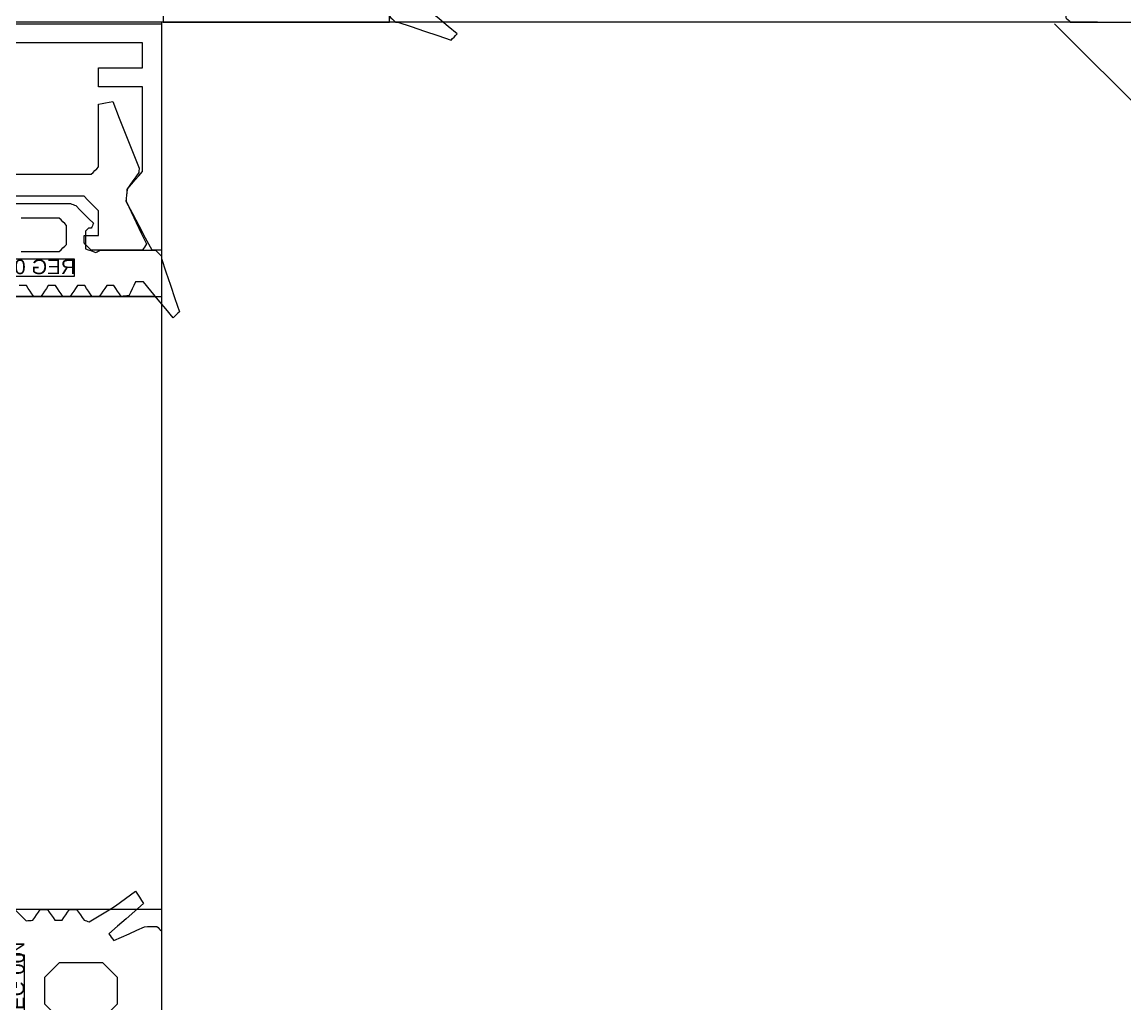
# Model space of a CAD drawing. Header units: millimetres. Extents: x 97 to 214665, y -4577 to 61202.
# Drawn here: x 189788.6 to 189864.1, y 16057.7 to 16125 of the extents above; entities that cross this region are included whole.
import ezdxf

# ---------------------------------------------------------------- set-up
doc = ezdxf.new("R2010")
doc.units = ezdxf.units.MM
for name, color, linetype, lineweight in [('A-GLAZ-CWMG-MCUT', 51, 'Continuous', 9), ('A-GLAZ-CWMG-OTLN', 51, 'Continuous', 9), ('G-XREF-____-OTLN', 8, 'Continuous', 9), ('S-COLS-____-MCUT', 52, 'Continuous', 9), ('S-COLS-____-OTLN', 52, 'Continuous', 9)]:
    doc.layers.add(name, color=color, linetype=linetype, lineweight=lineweight)
doc.styles.add('Arial', font='arial.ttf', dxfattribs={"height": 1})

# ---------------------------------------------------------------- blocks, each defined once
blk = doc.blocks.new('BSC_Колонна _Прямоугольная - 400x400-V37-О_АИ_ПП_4_200_Целиком')
at = {"layer": 'S-COLS-____-OTLN', "lineweight": 5}
h = blk.add_hatch(dxfattribs=at)
h.set_pattern_fill('FP_73', color=256, style=0, pattern_type=2)
h.set_pattern_definition([(135, (-132500, -15925), (-142.56192, -142.56192), []), (135, (-132357.44, -15925), (-142.56192, -142.56192), [252.016, -50.403, 3.353, -47.05])])
h.paths.add_polyline_path([(200, -200), (200, 200), (-200, 199.87), (-200, -200)])
at = {"layer": 'S-COLS-____-MCUT', "color": 130, "lineweight": 25}
for p, q in [((-135.856, 200), (-200, 200)), ((-200, 200), (-200, 135.856))]:
    blk.add_line(p, q, dxfattribs=at)
blk = doc.blocks.new('Прямоугольный импост - Рядовой 50х200-39391430-О_АИ_ПП_4_200_Целиком')
at = {"layer": 'A-GLAZ-CWMG-MCUT', "color": 90}
for p, q in [((0, 21), (-10, 21)), ((-10, -21), (0, -21)), ((0, -39.8), (-50, -39.8))]:
    blk.add_line(p, q, dxfattribs=at)
blk = doc.blocks.new('Прямоугольный импост - 200_dwg-17677014-О_АИ_ПП_4_200_Целиком')
at = {"layer": 'G-XREF-____-OTLN', "color": 10, "lineweight": 5, "flags": 128}
for points in [[(228021.452, 196774.268), (228021.452, 196776.143), (228021.452, 196778.018), (228021.452, 196779.893), (228021.452, 196781.768)], [(228013.452, 196779.268), (228013.702, 196779.518), (228013.952, 196779.768), (228014.202, 196780.018), (228014.452, 196780.268)], [(228017.452, 196780.268), (228017.702, 196780.018), (228017.952, 196779.768), (228018.202, 196779.518), (228018.452, 196779.268)], [(228013.452, 196777.468), (228013.452, 196777.918), (228013.452, 196778.368), (228013.452, 196778.818), (228013.452, 196779.268)], [(228018.452, 196779.268), (228018.452, 196778.818), (228018.452, 196778.368), (228018.452, 196777.918), (228018.452, 196777.468)], [(228014.452, 196776.468), (228014.202, 196776.718), (228013.952, 196776.968), (228013.702, 196777.218), (228013.452, 196777.468)], [(228018.452, 196777.468), (228018.202, 196777.218), (228017.952, 196776.968), (228017.702, 196776.718), (228017.452, 196776.468)], [(228017.452, 196776.468), (228016.702, 196776.468), (228015.952, 196776.468), (228015.202, 196776.468), (228014.452, 196776.468)], [(228017.844, 196774.476), (228017.933, 196774.592), (228018.023, 196774.708), (228018.112, 196774.824), (228018.201, 196774.939)], [(228020.219, 196772.391), (228019.625, 196772.912), (228019.031, 196773.433), (228018.437, 196773.955), (228017.844, 196774.476)], [(228018.201, 196774.939), (228018.723, 196774.7), (228019.245, 196774.461), (228019.767, 196774.221), (228020.289, 196773.982)], [(228016.153, 196773.537), (228016.242, 196773.565), (228016.33, 196773.592), (228016.419, 196773.62), (228016.507, 196773.648)], [(228016.507, 196773.648), (228016.96, 196773.377), (228017.412, 196773.105), (228017.865, 196772.834), (228018.317, 196772.562)], [(228020.289, 196773.982), (228020.505, 196773.978), (228020.721, 196773.975), (228020.936, 196773.971), (228021.152, 196773.968)], [(228021.152, 196773.968), (228021.227, 196774.043), (228021.302, 196774.118), (228021.377, 196774.193), (228021.452, 196774.268)], [(228010.964, 196772.355), (228011.27, 196772.661), (228011.576, 196772.968), (228011.883, 196773.274), (228012.189, 196773.58)], [(228012.189, 196773.58), (228012.304, 196773.569), (228012.419, 196773.558), (228012.533, 196773.548), (228012.648, 196773.537)], [(228012.648, 196773.537), (228012.775, 196773.352), (228012.901, 196773.168), (228013.027, 196772.983), (228013.153, 196772.798)], [(228013.648, 196772.798), (228013.775, 196772.983), (228013.901, 196773.168), (228014.027, 196773.352), (228014.153, 196773.537)], [(228014.153, 196773.537), (228014.277, 196773.537), (228014.401, 196773.537), (228014.525, 196773.537), (228014.648, 196773.537)], [(228014.648, 196773.537), (228014.775, 196773.352), (228014.901, 196773.168), (228015.027, 196772.983), (228015.153, 196772.798)], [(228015.648, 196772.798), (228015.775, 196772.983), (228015.901, 196773.168), (228016.027, 196773.352), (228016.153, 196773.537)], [(228021.053, 196730.798), (228008.952, 196730.798), (228008.952, 196772.798), (228010.452, 196772.798)], [(228013.153, 196772.798), (228013.277, 196772.798), (228013.401, 196772.798), (228013.525, 196772.798), (228013.648, 196772.798)], [(228015.153, 196772.798), (228015.277, 196772.798), (228015.401, 196772.798), (228015.525, 196772.798), (228015.648, 196772.798)], [(228018.317, 196772.562), (228018.659, 196772.308), (228019.002, 196772.053), (228019.344, 196771.799), (228019.686, 196771.544)], [(228019.686, 196771.544), (228019.819, 196771.756), (228019.952, 196771.968), (228020.085, 196772.179), (228020.219, 196772.391)], [(228022.264, 196732.263), (228021.752, 196731.644), (228021.241, 196731.025), (228020.729, 196730.407), (228020.217, 196729.788)], [(228022.69, 196731.847), (228022.584, 196731.951), (228022.477, 196732.055), (228022.371, 196732.159), (228022.264, 196732.263)], [(228021.452, 196728.196), (228021.762, 196729.109), (228022.071, 196730.021), (228022.381, 196730.934), (228022.69, 196731.847)], [(228012.705, 196730.798), (228012.578, 196730.614), (228012.452, 196730.429), (228012.326, 196730.244), (228012.2, 196730.06)], [(228013.2, 196730.798), (228013.076, 196730.798), (228012.952, 196730.798), (228012.828, 196730.798), (228012.705, 196730.798)], [(228013.705, 196730.06), (228013.578, 196730.244), (228013.452, 196730.429), (228013.326, 196730.614), (228013.2, 196730.798)], [(228014.705, 196730.798), (228014.578, 196730.614), (228014.452, 196730.429), (228014.326, 196730.244), (228014.2, 196730.06)], [(228015.2, 196730.798), (228015.076, 196730.798), (228014.952, 196730.798), (228014.828, 196730.798), (228014.705, 196730.798)], [(228015.705, 196730.06), (228015.578, 196730.244), (228015.452, 196730.429), (228015.326, 196730.614), (228015.2, 196730.798)], [(228016.705, 196730.798), (228016.578, 196730.614), (228016.452, 196730.429), (228016.326, 196730.244), (228016.2, 196730.06)], [(228017.2, 196730.798), (228017.076, 196730.798), (228016.952, 196730.798), (228016.828, 196730.798), (228016.705, 196730.798)], [(228017.705, 196730.06), (228017.578, 196730.244), (228017.452, 196730.429), (228017.326, 196730.614), (228017.2, 196730.798)], [(228018.705, 196730.798), (228018.578, 196730.614), (228018.452, 196730.429), (228018.326, 196730.244), (228018.2, 196730.06)], [(228019.223, 196730.759), (228019.093, 196730.768), (228018.964, 196730.778), (228018.834, 196730.788), (228018.705, 196730.798)], [(228019.682, 196729.8), (228019.567, 196730.039), (228019.452, 196730.279), (228019.338, 196730.519), (228019.223, 196730.759)], [(228012.2, 196730.06), (228012.076, 196730.06), (228011.952, 196730.06), (228011.828, 196730.06), (228011.705, 196730.06)], [(228014.2, 196730.06), (228014.076, 196730.06), (228013.952, 196730.06), (228013.828, 196730.06), (228013.705, 196730.06)], [(228016.2, 196730.06), (228016.076, 196730.06), (228015.952, 196730.06), (228015.828, 196730.06), (228015.705, 196730.06)], [(228018.2, 196730.06), (228018.076, 196730.06), (228017.952, 196730.06), (228017.828, 196730.06), (228017.705, 196730.06)], [(228020.217, 196729.788), (228020.083, 196729.791), (228019.949, 196729.794), (228019.815, 196729.797), (228019.682, 196729.8)], [(228011.852, 196727.729), (228012.502, 196727.729), (228013.152, 196727.729), (228013.802, 196727.729), (228014.452, 196727.729)], [(228014.452, 196727.729), (228014.577, 196727.604), (228014.702, 196727.479), (228014.827, 196727.354), (228014.952, 196727.229)], [(228016.652, 196727.629), (228016.527, 196727.504), (228016.402, 196727.379), (228016.277, 196727.254), (228016.152, 196727.129)], [(228016.252, 196727.531), (228016.431, 196727.594), (228016.609, 196727.656), (228016.787, 196727.718), (228016.965, 196727.78)], [(228016.252, 196726.329), (228016.252, 196726.63), (228016.252, 196726.93), (228016.252, 196727.231), (228016.252, 196727.531)], [(228020.152, 196727.629), (228019.277, 196727.629), (228018.402, 196727.629), (228017.527, 196727.629), (228016.652, 196727.629)], [(228016.965, 196727.78), (228017.044, 196727.742), (228017.122, 196727.705), (228017.2, 196727.667), (228017.279, 196727.629)], [(228017.279, 196727.629), (228018.222, 196727.629), (228019.165, 196727.629), (228020.109, 196727.629), (228021.052, 196727.629)], [(228020.812, 196727.629), (228020.37, 196726.798), (228019.929, 196725.967), (228019.487, 196725.136), (228019.046, 196724.304)], [(228020.423, 196727.2), (228020.355, 196727.307), (228020.288, 196727.415), (228020.22, 196727.522), (228020.152, 196727.629)], [(228021.452, 196727.629), (228021.292, 196727.629), (228021.132, 196727.629), (228020.972, 196727.629), (228020.812, 196727.629)], [(228021.052, 196727.629), (228021.152, 196727.729), (228021.252, 196727.829), (228021.352, 196727.929), (228021.452, 196728.029)], [(228021.452, 196728.029), (228021.452, 196728.071), (228021.452, 196728.113), (228021.452, 196728.154), (228021.452, 196728.196)], [(228021.452, 196712.129), (228021.452, 196716.004), (228021.452, 196719.879), (228021.452, 196723.754), (228021.452, 196727.629)], [(228014.952, 196727.229), (228014.952, 196726.904), (228014.952, 196726.579), (228014.952, 196726.254), (228014.952, 196725.929)], [(228016.152, 196727.129), (228016.152, 196727.004), (228016.152, 196726.879), (228016.152, 196726.754), (228016.152, 196726.629)], [(228019.03, 196724.273), (228019.378, 196725.005), (228019.726, 196725.736), (228020.075, 196726.468), (228020.423, 196727.2)], [(228016.152, 196726.629), (228016.402, 196726.629), (228016.652, 196726.629), (228016.902, 196726.629), (228017.152, 196726.629)], [(228016.452, 196726.129), (228016.402, 196726.179), (228016.352, 196726.229), (228016.302, 196726.279), (228016.252, 196726.329)], [(228016.652, 196726.129), (228016.602, 196726.129), (228016.552, 196726.129), (228016.502, 196726.129), (228016.452, 196726.129)], [(228016.794, 196725.788), (228016.758, 196725.873), (228016.723, 196725.958), (228016.688, 196726.044), (228016.652, 196726.129)], [(228017.152, 196726.629), (228017.152, 196726.204), (228017.152, 196725.779), (228017.152, 196725.354), (228017.152, 196724.929)], [(228014.452, 196725.429), (228013.802, 196725.429), (228013.152, 196725.429), (228012.502, 196725.429), (228011.852, 196725.429)], [(228014.952, 196725.929), (228014.827, 196725.804), (228014.702, 196725.679), (228014.577, 196725.554), (228014.452, 196725.429)], [(228015.582, 196724.575), (228015.885, 196724.879), (228016.188, 196725.182), (228016.491, 196725.485), (228016.794, 196725.788)], [(228015.228, 196724.429), (228015.316, 196724.466), (228015.405, 196724.502), (228015.493, 196724.539), (228015.582, 196724.575)], [(228017.152, 196724.929), (228016.902, 196724.679), (228016.652, 196724.429), (228016.402, 196724.179), (228016.152, 196723.929)], [(228016.152, 196723.929), (228014.477, 196723.929), (228012.802, 196723.929), (228011.127, 196723.929), (228009.452, 196723.929)], [(228011.076, 196724.429), (228012.114, 196724.429), (228013.152, 196724.429), (228014.19, 196724.429), (228015.228, 196724.429)], [(228019.092, 196723.477), (228019.077, 196723.676), (228019.061, 196723.875), (228019.045, 196724.074), (228019.03, 196724.273)], [(228019.046, 196724.304), (228019.07, 196724.081), (228019.095, 196723.857), (228019.119, 196723.633), (228019.144, 196723.409)], [(228019.9, 196722.299), (228019.698, 196722.593), (228019.496, 196722.888), (228019.294, 196723.182), (228019.092, 196723.477)], [(228019.144, 196723.409), (228019.396, 196723.114), (228019.648, 196722.819), (228019.9, 196722.524), (228020.152, 196722.229)], [(228008.652, 196722.429), (228010.652, 196722.429), (228012.652, 196722.429), (228014.652, 196722.429), (228016.652, 196722.429)], [(228016.652, 196722.429), (228016.777, 196722.304), (228016.902, 196722.179), (228017.027, 196722.054), (228017.152, 196721.929)], [(228019.931, 196722.018), (228019.923, 196722.088), (228019.915, 196722.159), (228019.908, 196722.229), (228019.9, 196722.299)], [(228020.152, 196722.229), (228020.152, 196720.779), (228020.152, 196719.329), (228020.152, 196717.879), (228020.152, 196716.429)], [(228017.152, 196721.929), (228017.152, 196720.854), (228017.152, 196719.779), (228017.152, 196718.704), (228017.152, 196717.629)], [(228018.117, 196717.445), (228018.571, 196718.588), (228019.024, 196719.732), (228019.478, 196720.875), (228019.931, 196722.018)], [(228017.152, 196717.629), (228017.393, 196717.583), (228017.635, 196717.537), (228017.876, 196717.491), (228018.117, 196717.445)], [(228020.152, 196716.429), (228019.402, 196716.429), (228018.652, 196716.429), (228017.902, 196716.429), (228017.152, 196716.429)], [(228017.152, 196716.429), (228017.152, 196716.104), (228017.152, 196715.779), (228017.152, 196715.454), (228017.152, 196715.129)], [(228017.152, 196715.129), (228017.902, 196715.129), (228018.652, 196715.129), (228019.402, 196715.129), (228020.152, 196715.129)], [(228020.152, 196715.129), (228020.152, 196714.704), (228020.152, 196714.279), (228020.152, 196713.854), (228020.152, 196713.429)], [(228020.152, 196713.429), (228008.302, 196713.429), (227996.452, 196713.429), (227984.602, 196713.429), (227972.752, 196713.429)], [(227971.452, 196712.129), (227983.952, 196712.129), (227996.452, 196712.129), (228008.952, 196712.129), (228021.452, 196712.129)]]:
    blk.add_lwpolyline(points, dxfattribs=at)
for points in [[(228012.083, 196775.926), (228010.914, 196775.926), (228010.914, 196780.625), (228012.083, 196780.625)], [(228010.802, 196728.241), (228010.802, 196729.41), (228015.502, 196729.41), (228015.502, 196728.241)]]:
    blk.add_lwpolyline(points, close=True, dxfattribs=at)
blk = doc.blocks.new('Прямоугольный импост - 200_dwg-V118-О_АИ_ПП_4_200_Целиком')
at = {"layer": 'G-XREF-____-OTLN', "color": 10, "lineweight": 5, "flags": 128}
for points in [[(228021.452, 196774.268), (228021.452, 196776.143), (228021.452, 196778.018), (228021.452, 196779.893), (228021.452, 196781.768)], [(228013.452, 196779.268), (228013.702, 196779.518), (228013.952, 196779.768), (228014.202, 196780.018), (228014.452, 196780.268)], [(228017.452, 196780.268), (228017.702, 196780.018), (228017.952, 196779.768), (228018.202, 196779.518), (228018.452, 196779.268)], [(228013.452, 196777.468), (228013.452, 196777.918), (228013.452, 196778.368), (228013.452, 196778.818), (228013.452, 196779.268)], [(228018.452, 196779.268), (228018.452, 196778.818), (228018.452, 196778.368), (228018.452, 196777.918), (228018.452, 196777.468)], [(228014.452, 196776.468), (228014.202, 196776.718), (228013.952, 196776.968), (228013.702, 196777.218), (228013.452, 196777.468)], [(228018.452, 196777.468), (228018.202, 196777.218), (228017.952, 196776.968), (228017.702, 196776.718), (228017.452, 196776.468)], [(228017.452, 196776.468), (228016.702, 196776.468), (228015.952, 196776.468), (228015.202, 196776.468), (228014.452, 196776.468)], [(228017.844, 196774.476), (228017.933, 196774.592), (228018.023, 196774.708), (228018.112, 196774.824), (228018.201, 196774.939)], [(228020.219, 196772.391), (228019.625, 196772.912), (228019.031, 196773.433), (228018.437, 196773.955), (228017.844, 196774.476)], [(228018.201, 196774.939), (228018.723, 196774.7), (228019.245, 196774.461), (228019.767, 196774.221), (228020.289, 196773.982)], [(228016.153, 196773.537), (228016.242, 196773.565), (228016.33, 196773.592), (228016.419, 196773.62), (228016.507, 196773.648)], [(228016.507, 196773.648), (228016.96, 196773.377), (228017.412, 196773.105), (228017.865, 196772.834), (228018.317, 196772.562)], [(228020.289, 196773.982), (228020.505, 196773.978), (228020.721, 196773.975), (228020.936, 196773.971), (228021.152, 196773.968)], [(228021.152, 196773.968), (228021.227, 196774.043), (228021.302, 196774.118), (228021.377, 196774.193), (228021.452, 196774.268)], [(228010.964, 196772.355), (228011.27, 196772.661), (228011.576, 196772.968), (228011.883, 196773.274), (228012.189, 196773.58)], [(228012.189, 196773.58), (228012.304, 196773.569), (228012.419, 196773.558), (228012.533, 196773.548), (228012.648, 196773.537)], [(228012.648, 196773.537), (228012.775, 196773.352), (228012.901, 196773.168), (228013.027, 196772.983), (228013.153, 196772.798)], [(228013.648, 196772.798), (228013.775, 196772.983), (228013.901, 196773.168), (228014.027, 196773.352), (228014.153, 196773.537)], [(228014.153, 196773.537), (228014.277, 196773.537), (228014.401, 196773.537), (228014.525, 196773.537), (228014.648, 196773.537)], [(228014.648, 196773.537), (228014.775, 196773.352), (228014.901, 196773.168), (228015.027, 196772.983), (228015.153, 196772.798)], [(228015.648, 196772.798), (228015.775, 196772.983), (228015.901, 196773.168), (228016.027, 196773.352), (228016.153, 196773.537)], [(228021.053, 196730.798), (228008.952, 196730.798), (228008.952, 196772.798), (228010.452, 196772.798)], [(228013.153, 196772.798), (228013.277, 196772.798), (228013.401, 196772.798), (228013.525, 196772.798), (228013.648, 196772.798)], [(228015.153, 196772.798), (228015.277, 196772.798), (228015.401, 196772.798), (228015.525, 196772.798), (228015.648, 196772.798)], [(228018.317, 196772.562), (228018.659, 196772.308), (228019.002, 196772.053), (228019.344, 196771.799), (228019.686, 196771.544)], [(228019.686, 196771.544), (228019.819, 196771.756), (228019.952, 196771.968), (228020.085, 196772.179), (228020.219, 196772.391)], [(228022.264, 196732.263), (228021.752, 196731.644), (228021.241, 196731.025), (228020.729, 196730.407), (228020.217, 196729.788)], [(228022.69, 196731.847), (228022.584, 196731.951), (228022.477, 196732.055), (228022.371, 196732.159), (228022.264, 196732.263)], [(228021.452, 196728.196), (228021.762, 196729.109), (228022.071, 196730.021), (228022.381, 196730.934), (228022.69, 196731.847)], [(228012.705, 196730.798), (228012.578, 196730.614), (228012.452, 196730.429), (228012.326, 196730.244), (228012.2, 196730.06)], [(228013.2, 196730.798), (228013.076, 196730.798), (228012.952, 196730.798), (228012.828, 196730.798), (228012.705, 196730.798)], [(228013.705, 196730.06), (228013.578, 196730.244), (228013.452, 196730.429), (228013.326, 196730.614), (228013.2, 196730.798)], [(228014.705, 196730.798), (228014.578, 196730.614), (228014.452, 196730.429), (228014.326, 196730.244), (228014.2, 196730.06)], [(228015.2, 196730.798), (228015.076, 196730.798), (228014.952, 196730.798), (228014.828, 196730.798), (228014.705, 196730.798)], [(228015.705, 196730.06), (228015.578, 196730.244), (228015.452, 196730.429), (228015.326, 196730.614), (228015.2, 196730.798)], [(228016.705, 196730.798), (228016.578, 196730.614), (228016.452, 196730.429), (228016.326, 196730.244), (228016.2, 196730.06)], [(228017.2, 196730.798), (228017.076, 196730.798), (228016.952, 196730.798), (228016.828, 196730.798), (228016.705, 196730.798)], [(228017.705, 196730.06), (228017.578, 196730.244), (228017.452, 196730.429), (228017.326, 196730.614), (228017.2, 196730.798)], [(228018.705, 196730.798), (228018.578, 196730.614), (228018.452, 196730.429), (228018.326, 196730.244), (228018.2, 196730.06)], [(228019.223, 196730.759), (228019.093, 196730.768), (228018.964, 196730.778), (228018.834, 196730.788), (228018.705, 196730.798)], [(228019.682, 196729.8), (228019.567, 196730.039), (228019.452, 196730.279), (228019.338, 196730.519), (228019.223, 196730.759)], [(228012.2, 196730.06), (228012.076, 196730.06), (228011.952, 196730.06), (228011.828, 196730.06), (228011.705, 196730.06)], [(228014.2, 196730.06), (228014.076, 196730.06), (228013.952, 196730.06), (228013.828, 196730.06), (228013.705, 196730.06)], [(228016.2, 196730.06), (228016.076, 196730.06), (228015.952, 196730.06), (228015.828, 196730.06), (228015.705, 196730.06)], [(228018.2, 196730.06), (228018.076, 196730.06), (228017.952, 196730.06), (228017.828, 196730.06), (228017.705, 196730.06)], [(228020.217, 196729.788), (228020.083, 196729.791), (228019.949, 196729.794), (228019.815, 196729.797), (228019.682, 196729.8)], [(228011.852, 196727.729), (228012.502, 196727.729), (228013.152, 196727.729), (228013.802, 196727.729), (228014.452, 196727.729)], [(228014.452, 196727.729), (228014.577, 196727.604), (228014.702, 196727.479), (228014.827, 196727.354), (228014.952, 196727.229)], [(228016.652, 196727.629), (228016.527, 196727.504), (228016.402, 196727.379), (228016.277, 196727.254), (228016.152, 196727.129)], [(228016.252, 196727.531), (228016.431, 196727.594), (228016.609, 196727.656), (228016.787, 196727.718), (228016.965, 196727.78)], [(228016.252, 196726.329), (228016.252, 196726.63), (228016.252, 196726.93), (228016.252, 196727.231), (228016.252, 196727.531)], [(228020.152, 196727.629), (228019.277, 196727.629), (228018.402, 196727.629), (228017.527, 196727.629), (228016.652, 196727.629)], [(228016.965, 196727.78), (228017.044, 196727.742), (228017.122, 196727.705), (228017.2, 196727.667), (228017.279, 196727.629)], [(228017.279, 196727.629), (228018.222, 196727.629), (228019.165, 196727.629), (228020.109, 196727.629), (228021.052, 196727.629)], [(228020.812, 196727.629), (228020.37, 196726.798), (228019.929, 196725.967), (228019.487, 196725.136), (228019.046, 196724.304)], [(228020.423, 196727.2), (228020.355, 196727.307), (228020.288, 196727.415), (228020.22, 196727.522), (228020.152, 196727.629)], [(228021.452, 196727.629), (228021.292, 196727.629), (228021.132, 196727.629), (228020.972, 196727.629), (228020.812, 196727.629)], [(228021.052, 196727.629), (228021.152, 196727.729), (228021.252, 196727.829), (228021.352, 196727.929), (228021.452, 196728.029)], [(228021.452, 196728.029), (228021.452, 196728.071), (228021.452, 196728.113), (228021.452, 196728.154), (228021.452, 196728.196)], [(228021.452, 196712.129), (228021.452, 196716.004), (228021.452, 196719.879), (228021.452, 196723.754), (228021.452, 196727.629)], [(228014.952, 196727.229), (228014.952, 196726.904), (228014.952, 196726.579), (228014.952, 196726.254), (228014.952, 196725.929)], [(228016.152, 196727.129), (228016.152, 196727.004), (228016.152, 196726.879), (228016.152, 196726.754), (228016.152, 196726.629)], [(228019.03, 196724.273), (228019.378, 196725.005), (228019.726, 196725.736), (228020.075, 196726.468), (228020.423, 196727.2)], [(228016.152, 196726.629), (228016.402, 196726.629), (228016.652, 196726.629), (228016.902, 196726.629), (228017.152, 196726.629)], [(228016.452, 196726.129), (228016.402, 196726.179), (228016.352, 196726.229), (228016.302, 196726.279), (228016.252, 196726.329)], [(228016.652, 196726.129), (228016.602, 196726.129), (228016.552, 196726.129), (228016.502, 196726.129), (228016.452, 196726.129)], [(228016.794, 196725.788), (228016.758, 196725.873), (228016.723, 196725.958), (228016.688, 196726.044), (228016.652, 196726.129)], [(228017.152, 196726.629), (228017.152, 196726.204), (228017.152, 196725.779), (228017.152, 196725.354), (228017.152, 196724.929)], [(228014.452, 196725.429), (228013.802, 196725.429), (228013.152, 196725.429), (228012.502, 196725.429), (228011.852, 196725.429)], [(228014.952, 196725.929), (228014.827, 196725.804), (228014.702, 196725.679), (228014.577, 196725.554), (228014.452, 196725.429)], [(228015.582, 196724.575), (228015.885, 196724.879), (228016.188, 196725.182), (228016.491, 196725.485), (228016.794, 196725.788)], [(228015.228, 196724.429), (228015.316, 196724.466), (228015.405, 196724.502), (228015.493, 196724.539), (228015.582, 196724.575)], [(228017.152, 196724.929), (228016.902, 196724.679), (228016.652, 196724.429), (228016.402, 196724.179), (228016.152, 196723.929)], [(228016.152, 196723.929), (228014.477, 196723.929), (228012.802, 196723.929), (228011.127, 196723.929), (228009.452, 196723.929)], [(228011.076, 196724.429), (228012.114, 196724.429), (228013.152, 196724.429), (228014.19, 196724.429), (228015.228, 196724.429)], [(228019.092, 196723.477), (228019.077, 196723.676), (228019.061, 196723.875), (228019.045, 196724.074), (228019.03, 196724.273)], [(228019.046, 196724.304), (228019.07, 196724.081), (228019.095, 196723.857), (228019.119, 196723.633), (228019.144, 196723.409)], [(228019.9, 196722.299), (228019.698, 196722.593), (228019.496, 196722.888), (228019.294, 196723.182), (228019.092, 196723.477)], [(228019.144, 196723.409), (228019.396, 196723.114), (228019.648, 196722.819), (228019.9, 196722.524), (228020.152, 196722.229)], [(228008.652, 196722.429), (228010.652, 196722.429), (228012.652, 196722.429), (228014.652, 196722.429), (228016.652, 196722.429)], [(228016.652, 196722.429), (228016.777, 196722.304), (228016.902, 196722.179), (228017.027, 196722.054), (228017.152, 196721.929)], [(228019.931, 196722.018), (228019.923, 196722.088), (228019.915, 196722.159), (228019.908, 196722.229), (228019.9, 196722.299)], [(228020.152, 196722.229), (228020.152, 196720.779), (228020.152, 196719.329), (228020.152, 196717.879), (228020.152, 196716.429)], [(228017.152, 196721.929), (228017.152, 196720.854), (228017.152, 196719.779), (228017.152, 196718.704), (228017.152, 196717.629)], [(228018.117, 196717.445), (228018.571, 196718.588), (228019.024, 196719.732), (228019.478, 196720.875), (228019.931, 196722.018)], [(228017.152, 196717.629), (228017.393, 196717.583), (228017.635, 196717.537), (228017.876, 196717.491), (228018.117, 196717.445)], [(228020.152, 196716.429), (228019.402, 196716.429), (228018.652, 196716.429), (228017.902, 196716.429), (228017.152, 196716.429)], [(228017.152, 196716.429), (228017.152, 196716.104), (228017.152, 196715.779), (228017.152, 196715.454), (228017.152, 196715.129)], [(228017.152, 196715.129), (228017.902, 196715.129), (228018.652, 196715.129), (228019.402, 196715.129), (228020.152, 196715.129)], [(228020.152, 196715.129), (228020.152, 196714.704), (228020.152, 196714.279), (228020.152, 196713.854), (228020.152, 196713.429)], [(228020.152, 196713.429), (228008.302, 196713.429), (227996.452, 196713.429), (227984.602, 196713.429), (227972.752, 196713.429)], [(227971.452, 196712.129), (227983.952, 196712.129), (227996.452, 196712.129), (228008.952, 196712.129), (228021.452, 196712.129)]]:
    blk.add_lwpolyline(points, dxfattribs=at)
for points in [[(228012.083, 196775.926), (228010.914, 196775.926), (228010.914, 196780.625), (228012.083, 196780.625)], [(228010.802, 196728.241), (228010.802, 196729.41), (228015.502, 196729.41), (228015.502, 196728.241)]]:
    blk.add_lwpolyline(points, close=True, dxfattribs=at)
at = {"layer": 'G-XREF-____-OTLN', "color": 7, "lineweight": 5, "char_height": 1, "width": 6.86838, "attachment_point": 1, "line_spacing_factor": 0.941778, "style": 'Arial'}
for s, insert, rotation in [('REG 004', (228012.055, 196780.692), 270), ('REG 007', (228015.569, 196728.27), 180)]:
    blk.add_mtext(s, dxfattribs=dict(at, insert=insert, rotation=rotation))
blk = doc.blocks.new('Прямоугольный импост - 42х50х200h-V135-О_АИ_ПП_4_200_Целиком')
for name in ['Прямоугольный импост - 200_dwg-17677014-О_АИ_ПП_4_200_Целиком', 'Прямоугольный импост - 200_dwg-V118-О_АИ_ПП_4_200_Целиком']:
    blk.add_blockref(name, (-227996.452, -196751.798))
blk = doc.blocks.new('Прямоугольный импост - 42х50х200h-V144-О_АИ_ПП_4_200_Целиком')
for name in ['Прямоугольный импост - 200_dwg-17677014-О_АИ_ПП_4_200_Целиком', 'Прямоугольный импост - 200_dwg-V118-О_АИ_ПП_4_200_Целиком']:
    blk.add_blockref(name, (-227996.452, -196751.798))
blk = doc.blocks.new('0083_СОШ675_АР_R22_rvt-1-О_АИ_ПП_4_200_Целиком')
at = {"layer": 'A-GLAZ-CWMG-OTLN', "color": 90, "lineweight": 9, "rotation": 270}
blk.add_blockref('Прямоугольный импост - 42х50х200h-V135-О_АИ_ПП_4_200_Целиком', (132339.8, 16150), dxfattribs=at)
at = {"layer": 'A-GLAZ-CWMG-OTLN', "color": 90, "lineweight": 9, "extrusion": (0, 0, -1), "rotation": 180}
for name, p in [('Прямоугольный импост - 42х50х200h-V144-О_АИ_ПП_4_200_Целиком', (-132275, 16085.2)), ('Прямоугольный импост - Рядовой 50х200-39391430-О_АИ_ПП_4_200_Целиком', (-132300, 16085.2))]:
    blk.add_blockref(name, p, dxfattribs=at)
at = {"layer": 'S-COLS-____-OTLN', "color": 90, "lineweight": 9}
blk.add_blockref('BSC_Колонна _Прямоугольная - 400x400-V37-О_АИ_ПП_4_200_Целиком', (132500, 15924.999), dxfattribs=at)

msp = doc.modelspace()

# ---------------------------------------------------------------- block references
at = {"color": 250, "lineweight": 5}
msp.add_blockref('0083_СОШ675_АР_R22_rvt-1-О_АИ_ПП_4_200_Целиком', (57498.114412, 0), dxfattribs=at)

doc.saveas('drawing.dxf')
